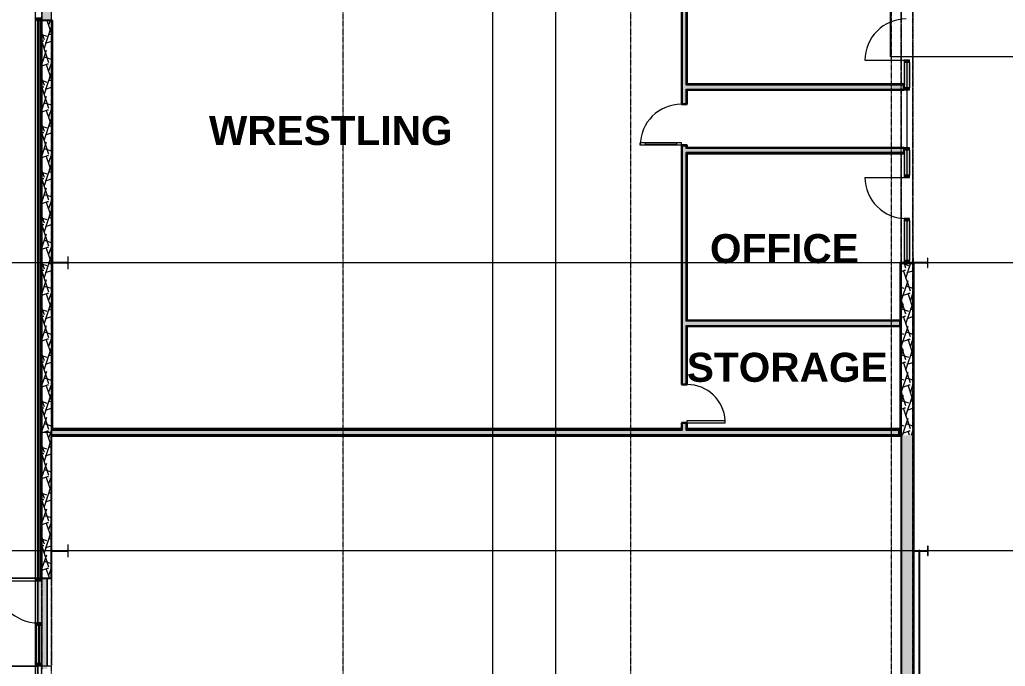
# Model space of a CAD drawing. Header units: inches. Extents: x 25369 to 33161, y -23509 to -20274.
# Drawn here: x 27972 to 28798, y -21723 to -21181 of the extents above; entities that cross this region are included whole.
import ezdxf

# ---------------------------------------------------------------- set-up
doc = ezdxf.new("R2010")
doc.units = ezdxf.units.IN
doc.header["$MEASUREMENT"] = 0
doc.linetypes.add('Dash 1_16_', pattern=[0.125, 0.0625, -0.0625])
doc.linetypes.add('Grid Line 1_2_', pattern=[0.875, 0.5, -0.125, 0.125, -0.125])
for name, color, linetype, lineweight in [('A-AREA', 32, 'Continuous', 9), ('A-DETL', 90, 'Continuous', 9), ('A-DOOR', 31, 'Continuous', 9), ('A-DOOR-GLAZ', 31, 'Continuous', 15), ('A-FLOR', 192, 'Continuous', 9), ('A-GLAZ-CURT', 52, 'Continuous', 9), ('A-GLAZ-CWMG', 51, 'Continuous', 9), ('A-WALL', 113, 'Continuous', 9), ('A-WALL-PATT', 111, 'Continuous', 25), ('C-TOPO', 7, 'Continuous', 9), ('Conc', 7, 'Continuous', 13), ('G-ANNO-SYMB', 111, 'Continuous', 9), ('I-WALL', 2, 'Continuous', 9), ('L-SITE-WALL', 31, 'Continuous', 9), ('M-AREA-IDEN', 171, 'Continuous', 9), ('S-BEAM', 12, 'Continuous', 9), ('S-COLS', 52, 'Continuous', 9), ('S-GRID', 1, 'Continuous', 9)]:
    doc.layers.add(name, color=color, linetype=linetype, lineweight=lineweight)
doc.styles.add('Arial_B', font='arialbd.ttf', dxfattribs={"height": 24.354149})
pattern_1 = [(45, (5929.126, 0), (-19.00703, 19.00703), []), (45, (5929.126, 28.8), (-19.00703, 19.00703), [])]
pattern_2 = [(0, (5929.126, 0), (61.44, 15.36), [2.534, -43.546, 2.534, -43.546, -245.76]), (0, (5929.126, 0), (61.44, 15.36), [-92.16, 2.534, -89.626, 2.534, -43.546, -107.52]), (0, (5929.126, 0), (61.44, 15.36), [-230.4, 2.534, -28.186, 2.534, -74.266]), (120, (5952.166, 7.68), (-44.02215, 45.528601), [2.534, -43.546, 2.534, -43.546, -245.76]), (120, (5952.166, 7.68), (-44.02215, 45.528601), [-92.16, 2.534, -89.626, 2.534, -43.546, -107.52]), (120, (5952.166, 7.68), (-44.02215, 45.528601), [-230.4, 2.534, -28.186, 2.534, -74.266]), (240, (5959.846, 38.4), (-17.41785, -60.888601), [2.534, -43.546, 2.534, -43.546, -245.76]), (240, (5959.846, 38.4), (-17.41785, -60.888601), [-92.16, 2.534, -89.626, 2.534, -43.546, -107.52]), (240, (5959.846, 38.4), (-17.41785, -60.888601), [-230.4, 2.534, -28.186, 2.534, -74.266])]
pattern_3 = [(161.57, (5930.086, 0.96), (-7.6802237, -0.0009796), [0, -54.643, 6.067, 0]), (18.43, (5928.166, 0.96), (-7.6802237, 0.0009796), [0, -54.643, 6.067, 0]), (108.43, (5930.086, 0.96), (3.8382953, -19.20136532), [18.211, -42.499]), (71.57, (5928.166, 0.96), (3.8382953, 19.20136532), [18.211, -42.499])]
pattern_4 = [(0, (5929.126, 0), (0, 24), []), (90, (5929.126, 0), (-24, 1e-15), [])]

# ---------------------------------------------------------------- blocks, each defined once
blk = doc.blocks.new('Struct_Xcel_Sports Complex_rvt-2-Overall Floor Plan')
at = {"layer": 'L-SITE-WALL', "lineweight": 5}
h = blk.add_hatch(color=254, dxfattribs=at)
h.paths.add_polyline_path([(22059.27, -22727.24), (22059.27, -22688.8), (22058.14, -22688.8), (22058.14, -22727.24), (22058.77, -22727.24)], flags=0)
h.paths.add_polyline_path([(22061.52, -22790.8), (22066.14, -22790.8), (22066.14, -22617.8), (22061.52, -22617.8), (22061.52, -22688.8), (22061.02, -22688.8), (22061.02, -22727.24), (22059.27, -22727.24), (22059.27, -22759.18), (22061.52, -22759.18), (22061.52, -22762.87)], flags=0)
h.paths.add_polyline_path([(22061.52, -22613.05), (22066.14, -22613.05), (22066.14, -22542.93), (22058.33, -22542.93), (22058.33, -22336.55), (22058.14, -22336.55), (22058.14, -22543.18), (22061.52, -22543.18), (22061.52, -22580.24)], flags=0)
h.paths.add_polyline_path([(22061.64, -21725.27), (22066.14, -21725.27), (22066.14, -21723.23), (22062.29, -21723.26), (22061.92, -21725.15), (22061.67, -21725.26)], flags=0)
h.paths.add_polyline_path([(22061.52, -22336.55), (22061.64, -22336.55), (22061.67, -21722.93), (22066.14, -21722.93), (22066.14, -21649.18), (22058.33, -21649.18), (22058.33, -21182.12), (22058.14, -21182.12), (22058.14, -21649.43), (22061.52, -21649.43), (22061.52, -21651.43), (22058.14, -21651.43), (22058.14, -21686.62), (22061.52, -21686.62), (22061.52, -21722.68), (22058.14, -21722.68), (22058.14, -22298.37), (22061.52, -22298.37), (22061.52, -22334.55)], flags=0)
h.paths.add_polyline_path([(22058.64, -22298.3), (22058.46, -22298.3), (22058.46, -21722.99), (22060.04, -21722.99), (22060.04, -22298.3)], flags=0)
h.paths.add_polyline_path([(22061.64, -21182.12), (22061.64, -21143.68), (22058.33, -21143.68), (22058.33, -20899.55), (22058.14, -20899.55), (22058.14, -21143.93), (22061.52, -21143.93), (22061.52, -21182.12)], flags=0)
at = {"layer": 'A-DETL', "linetype": 'Dash 1_16_'}
for p, q in [((22781.39, -21143.68), (22781.39, -21235.43)), ((22791.39, -21146.8), (22791.39, -21381.05)), ((22781.39, -21240.18), (22781.39, -21288.68)), ((22781.39, -21293.43), (22781.39, -21385.18)), ((22061.64, -21649.18), (22061.64, -21722.93)), ((22069.64, -21649.18), (22069.64, -21722.93))]:
    blk.add_line(p, q, dxfattribs=at)
at = {"layer": 'A-FLOR', "color": 7}
blk.add_line((22066.14, -21722.93), (22066.14, -21649.18), dxfattribs=at)
at = {"layer": 'L-SITE-WALL', "color": 7}
for p, q in [((22058.14, -21649.43), (22058.14, -21182.12)), ((22066.14, -21649.18), (22066.14, -21722.93)), ((22058.14, -21686.62), (22058.14, -21651.43)), ((22058.14, -22298.37), (22058.14, -21722.68))]:
    blk.add_line(p, q, dxfattribs=at)
blk = doc.blocks.new('Single-Glass 1 - 2_  10 7_16_ x96_-1318953-Overall Floor Plan')
at = {"layer": 'A-DOOR', "lineweight": 13}
for p, q in [((15.21875, -2.375), (15.21875, -6.375)), ((17.21875, -2.375), (15.21875, -2.375)), ((15.21875, -6.375), (17.21875, -6.375)), ((17.21875, -2.375), (17.21875, -6.375)), ((15.21875, -32.8125), (15.21875, -36.8125)), ((15.21875, -32.8125), (17.21875, -32.8125)), ((17.21875, -32.8125), (17.21875, -36.8125)), ((17.21875, -36.8125), (15.21875, -36.8125))]:
    blk.add_line(p, q, dxfattribs=at)
at = {"layer": 'A-DOOR'}
for p, q in [((15.21875, -6.375), (15.21875, -32.8125)), ((17.21875, -6.375), (17.21875, -32.8125))]:
    blk.add_line(p, q, dxfattribs=at)
blk.add_arc((17.21875, -2.375), 34.4375, 180, 270, dxfattribs=at)
at = {"layer": 'A-DOOR-GLAZ'}
blk.add_line((16.21875, -32.8125), (16.21875, -6.375), dxfattribs=at)
blk = doc.blocks.new('Rectangular Mullion - Exterior 2_ x 4_5_-1146635-Overall Floor Plan')
at = {"layer": 'A-GLAZ-CWMG'}
blk.add_hatch(color=256, dxfattribs=at).paths.add_polyline_path([(0, 3), (-2, 3), (-2, -1.5), (0, -1.5)], flags=0)
at = {"layer": 'A-GLAZ-CWMG', "lineweight": 13}
for p, q in [((0, 3), (-2, 3)), ((-2, 3), (-2, -1.5)), ((0, -1.5), (0, 3)), ((-2, -1.5), (0, -1.5))]:
    blk.add_line(p, q, dxfattribs=at)
blk = doc.blocks.new('Girt_C - 8_D-1405510-Overall Floor Plan')
at = {"layer": 'S-BEAM'}
for points in [[(22061.79, -21182.12), (22061.83, -21182.12), (22061.8, -21143.68), (22061.64, -21143.68), (22061.71, -21182.12), (22061.73, -21182.12)], [(22061.83, -21182.12), (22069.45, -21182.12), (22069.45, -21143.68), (22061.83, -21143.68), (22061.83, -21174.78)], [(22069.45, -21182.12), (22069.64, -21182.12), (22069.59, -21143.68), (22069.45, -21143.68), (22069.45, -21174.78)]]:
    blk.add_hatch(color=256, dxfattribs=at).paths.add_polyline_path(points, flags=0)
for p, q in [((22061.64, -21143.68), (22061.64, -21182.12)), ((22069.64, -21182.12), (22069.64, -21148.8))]:
    blk.add_line(p, q, dxfattribs=at)
blk = doc.blocks.new('System Panel - Interior Glazing-1220302-Overall Floor Plan')
at = {"layer": 'A-GLAZ-CURT'}
blk.add_hatch(color=256, dxfattribs=at).paths.add_polyline_path([(-16.72, -0.94), (16.72, -0.94), (16.72, -0.56), (-16.72, -0.56)], flags=0)
for p, q in [((16.72, -0.56), (-16.72, -0.56)), ((-16.72, -0.56), (-16.72, -0.94)), ((-16.72, -0.94), (16.72, -0.94)), ((16.72, -0.94), (16.72, -0.56))]:
    blk.add_line(p, q, dxfattribs=at)
blk = doc.blocks.new('Door_Single_Storefront - one-1371404-Overall Floor Plan')
at = {"layer": 'A-DOOR'}
blk.add_line((-17.21875, -34.4375), (-17.21875, 0), dxfattribs=at)
blk.add_arc((-17.21875, 0), 34.4375, 270, 0, dxfattribs=at)
blk = doc.blocks.new('System Panel - Interior Glazing-1319791-Overall Floor Plan')
at = {"layer": 'A-GLAZ-CURT'}
blk.add_hatch(color=256, dxfattribs=at).paths.add_polyline_path([(-10.69, -0.94), (10.69, -0.94), (10.69, -0.56), (-10.69, -0.56)], flags=0)
for p, q in [((10.69, -0.56), (-10.69, -0.56)), ((-10.69, -0.56), (-10.69, -0.94)), ((-10.69, -0.94), (10.69, -0.94)), ((10.69, -0.94), (10.69, -0.56))]:
    blk.add_line(p, q, dxfattribs=at)
blk = doc.blocks.new('Rectangular Mullion - Interior 1_75_ x 4_5_-1305250-Overall Floor Plan')
at = {"layer": 'A-GLAZ-CWMG'}
h = blk.add_hatch(color=256, dxfattribs=at)
h.paths.add_polyline_path([(22786.58, -21383.18), (22788.64, -21383.18), (22788.64, -21349.74), (22786.58, -21349.74)], flags=0)
h.paths.add_polyline_path([(22784.14, -21383.18), (22786.2, -21383.18), (22786.2, -21349.74), (22784.14, -21349.74)], flags=0)
for p, q in [((22784.14, -21349.74), (22784.14, -21383.18)), ((22788.64, -21349.74), (22788.64, -21383.18))]:
    blk.add_line(p, q, dxfattribs=at)
blk = doc.blocks.new('Rectangular Mullion - Interior 1_75_ x 4_5_-1319789-Overall Floor Plan')
at = {"layer": 'A-GLAZ-CWMG'}
h = blk.add_hatch(color=256, dxfattribs=at)
h.paths.add_polyline_path([(22784.14, -21311.8), (22786.2, -21311.8), (22786.2, -21290.43), (22784.14, -21290.43), (22784.14, -21293.43)], flags=0)
h.paths.add_polyline_path([(22788.64, -21311.8), (22788.64, -21290.43), (22786.58, -21290.43), (22786.58, -21311.8)], flags=0)
for p, q in [((22784.14, -21293.43), (22784.14, -21311.8)), ((22788.64, -21290.43), (22788.64, -21311.8))]:
    blk.add_line(p, q, dxfattribs=at)
blk = doc.blocks.new('Rectangular Mullion - Interior 1_75_ x 4_5_-1220298-Overall Floor Plan')
at = {"layer": 'A-GLAZ-CWMG'}
blk.add_hatch(color=256, dxfattribs=at).paths.add_polyline_path([(0, -1.5), (0, 3), (-1.75, 3), (-1.75, -1.5)], flags=0)
at = {"layer": 'A-GLAZ-CWMG', "lineweight": 13}
for p, q in [((0, 3), (-1.75, 3)), ((-1.75, 3), (-1.75, -1.5)), ((0, -1.5), (0, 3)), ((-1.75, -1.5), (0, -1.5))]:
    blk.add_line(p, q, dxfattribs=at)
blk = doc.blocks.new('Rectangular Mullion - Interior 1_75_ x 4_5_-1220290-Overall Floor Plan')
at = {"layer": 'A-GLAZ-CWMG'}
blk.add_hatch(color=256, dxfattribs=at).paths.add_polyline_path([(-0.88, -1.5), (-0.88, 3), (0.87, 3), (0.87, -1.5)], flags=0)
at = {"layer": 'A-GLAZ-CWMG', "lineweight": 13}
for p, q in [((-0.88, 3), (0.87, 3)), ((-0.88, -1.5), (-0.88, 3)), ((0.87, 3), (0.87, -1.5)), ((0.87, -1.5), (-0.88, -1.5))]:
    blk.add_line(p, q, dxfattribs=at)
blk = doc.blocks.new('Rectangular Mullion - Interior 1_75_ x 4_5_-1220297-Overall Floor Plan')
at = {"layer": 'A-GLAZ-CWMG'}
blk.add_hatch(color=256, dxfattribs=at).paths.add_polyline_path([(-1.75, -1.5), (-1.75, 3), (0, 3), (0, -1.5)], flags=0)
at = {"layer": 'A-GLAZ-CWMG', "lineweight": 13}
for p, q in [((-1.75, 3), (0, 3)), ((-1.75, -1.5), (-1.75, 3)), ((0, 3), (0, -1.5)), ((0, -1.5), (-1.75, -1.5))]:
    blk.add_line(p, q, dxfattribs=at)
blk = doc.blocks.new('Door_Single_Storefront - one-1371407-Overall Floor Plan')
at = {"layer": 'A-DOOR'}
blk.add_line((-17.21875, 34.4375), (-17.21875, 0), dxfattribs=at)
blk.add_arc((-17.21875, 0), 34.4375, 360, 90, dxfattribs=at)
blk = doc.blocks.new('Rectangular Mullion - Interior 1_75_ x 4_5_-V86-Overall Floor Plan')
at = {"layer": 'A-GLAZ-CWMG'}
h = blk.add_hatch(color=256, dxfattribs=at)
h.paths.add_polyline_path([(22786.2, -21238.43), (22786.2, -21217.05), (22784.14, -21217.05), (22784.14, -21238.43)], flags=0)
h.paths.add_polyline_path([(22788.64, -21238.43), (22788.64, -21217.05), (22786.58, -21217.05), (22786.58, -21238.43)], flags=0)
for p, q in [((22784.14, -21217.05), (22784.14, -21235.43)), ((22788.64, -21217.05), (22788.64, -21238.43))]:
    blk.add_line(p, q, dxfattribs=at)
blk = doc.blocks.new('Door_Single_Storefront - one-1371400-Overall Floor Plan')
at = {"layer": 'A-DOOR'}
blk.add_line((-17.59375, -35.1875), (-17.59375, 0), dxfattribs=at)
blk.add_arc((-17.59375, 0), 35.1875, 270, 0, dxfattribs=at)
blk = doc.blocks.new('System Panel - INSULATED LOW-E GLAZING _SEE ELEVATIONS FOR U-FACTOR_ SHGC_ _ LT_-1354328-Overall Floor Plan')
at = {"layer": 'A-GLAZ-CURT', "transparency": 33554649}
blk.add_hatch(color=256, dxfattribs=at).paths.add_polyline_path([(16.03, 1.25), (-16.03, 1.25), (-16.03, 0.25), (16.03, 0.25)], flags=0)
at = {"layer": 'A-GLAZ-CURT'}
for p, q in [((16.03, 1.25), (-16.03, 1.25)), ((-16.03, 1.25), (-16.03, 0.25)), ((-16.03, 0.25), (-16.03, 1.25)), ((16.03, 1.25), (-16.03, 1.25)), ((-16.03, 0.25), (16.03, 0.25)), ((-16.03, 0.25), (16.03, 0.25)), ((16.03, 0.25), (16.03, 1.25)), ((16.03, 1.25), (16.03, 0.25))]:
    blk.add_line(p, q, dxfattribs=at)
blk = doc.blocks.new('Rectangular Mullion - Exterior 2_ x 4_5_-1354325-Overall Floor Plan')
at = {"layer": 'A-GLAZ-CWMG'}
h = blk.add_hatch(color=256, dxfattribs=at)
h.paths.add_polyline_path([(22058.77, -21720.68), (22058.77, -21688.62), (22057.02, -21688.62), (22057.02, -21720.68)], flags=0)
h.paths.add_polyline_path([(22059.77, -21720.68), (22061.52, -21720.68), (22061.52, -21688.62), (22059.77, -21688.62), (22059.77, -21717.05)], flags=0)
blk.add_hatch(color=256, dxfattribs=at).paths.add_polyline_path([(22059.77, -21720.68), (22059.77, -21688.62), (22058.77, -21688.62), (22058.77, -21720.68)], flags=0)
for p, q in [((22057.02, -21720.68), (22057.02, -21688.62)), ((22061.52, -21720.68), (22061.52, -21688.62))]:
    blk.add_line(p, q, dxfattribs=at)
blk = doc.blocks.new('Rectangular Mullion - Exterior 2_ x 4_5_-1212758-Overall Floor Plan')
at = {"layer": 'A-GLAZ-CWMG'}
blk.add_hatch(color=256, dxfattribs=at).paths.add_polyline_path([(0, -3), (-2, -3), (-2, 1.5), (0, 1.5)], flags=0)
at = {"layer": 'A-GLAZ-CWMG', "lineweight": 13}
for p, q in [((-2, 1.5), (0, 1.5)), ((-2, -3), (-2, 1.5)), ((0, 1.5), (0, -3)), ((0, -3), (-2, -3))]:
    blk.add_line(p, q, dxfattribs=at)
blk = doc.blocks.new('Rectangular Mullion - Exterior 2_ x 4_5_-1305178-Overall Floor Plan')
at = {"layer": 'A-GLAZ-CWMG'}
blk.add_hatch(color=256, dxfattribs=at).paths.add_polyline_path([(-2, -3), (0, -3), (0, 1.5), (-2, 1.5)], flags=0)
at = {"layer": 'A-GLAZ-CWMG', "lineweight": 13}
for p, q in [((0, 1.5), (-2, 1.5)), ((-2, 1.5), (-2, -3)), ((0, -3), (0, 1.5)), ((-2, -3), (0, -3))]:
    blk.add_line(p, q, dxfattribs=at)
blk = doc.blocks.new('Rectangular Mullion - Exterior 2_ x 4_5_-827470-Overall Floor Plan')
at = {"layer": 'A-GLAZ-CWMG'}
blk.add_hatch(color=256, dxfattribs=at).paths.add_polyline_path([(-1, 1.5), (1, 1.5), (1, -3), (-1, -3)], flags=0)
at = {"layer": 'A-GLAZ-CWMG', "lineweight": 13}
for p, q in [((-1, 1.5), (1, 1.5)), ((-1, -3), (-1, 1.5)), ((1, 1.5), (1, -3)), ((1, -3), (-1, -3))]:
    blk.add_line(p, q, dxfattribs=at)
blk = doc.blocks.new('Single-Flush - 32_ x 84_-489871-Overall Floor Plan')
at = {"layer": 'A-DOOR', "lineweight": 13}
for p, q in [((14, 2.37), (14, 34.38)), ((16, 34.38), (14, 34.38)), ((16, 2.37), (16, 34.38)), ((16, 2.37), (14, 2.37))]:
    blk.add_line(p, q, dxfattribs=at)
at = {"layer": 'A-DOOR'}
blk.add_arc((16, 2.37), 32.07, 93.57587, 180, dxfattribs=at)
blk = doc.blocks.new('Round Bar - 1_-1251605-Overall Floor Plan')
at = {"layer": 'S-BEAM'}
for points in [[(22796.77, -21626.72), (22797.12, -21626.59), (22797.27, -21626.3), (22797.12, -21626), (22796.77, -21625.88), (22796.41, -21626), (22796.27, -21626.3), (22796.41, -21626.59)], [(22796.77, -21748.6), (22797.27, -21748.59), (22797.19, -21626.45), (22797.03, -21626.62), (22796.68, -21626.69), (22796.38, -21626.52), (22796.27, -21626.37), (22796.32, -21748.6), (22796.77, -21748.6)]]:
    blk.add_hatch(color=256, dxfattribs=at).paths.add_polyline_path(points, flags=0)
for p, q in [((22796.27, -21626.3), (22796.27, -21749.02)), ((22797.27, -21749.02), (22797.27, -21626.3))]:
    blk.add_line(p, q, dxfattribs=at)
for start_param, end_param in [(0, 3.141593), (3.141593, 6.283185)]:
    blk.add_ellipse((22796.77, -21626.3), major_axis=(0.5, 0), ratio=0.836579, start_param=start_param, end_param=end_param, dxfattribs=at)

msp = doc.modelspace()

# ---------------------------------------------------------------- hatches: boundary and pattern name
at = {"layer": 'A-WALL', "lineweight": 5}
for points in [[(27987.77, -21527.05), (27987.77, -21182.12), (27987.45, -21182.12), (27987.45, -21527.05)], [(27987.77, -21527.05), (27989.27, -21527.05), (27989.27, -21182.12), (27987.77, -21182.12), (27987.77, -21523.39)], [(27990.27, -21527.05), (27990.77, -21527.05), (27990.77, -21182.12), (27990.27, -21182.12), (27990.27, -21523.39)], [(27987.45, -21649.18), (27987.77, -21649.18), (27987.77, -21527.05), (27987.45, -21527.05), (27987.45, -21639.59)], [(27987.77, -21649.18), (27989.27, -21649.18), (27989.27, -21527.05), (27987.77, -21527.05), (27987.77, -21639.59)], [(27990.27, -21649.18), (27990.77, -21649.18), (27990.77, -21527.05), (27990.27, -21527.05), (27990.27, -21639.59)]]:
    msp.add_hatch(color=256, dxfattribs=at).paths.add_polyline_path(points, flags=0)
at = {"layer": 'A-WALL'}
msp.add_hatch(color=256, dxfattribs=at).paths.add_polyline_path([(27998.77, -21524.05), (27999.52, -21524.05), (27999.52, -21182.12), (27998.77, -21182.12), (27998.77, -21523.39)], flags=0)
at = {"layer": 'A-WALL-PATT', "lineweight": 9}
h = msp.add_hatch(dxfattribs=at)
h.set_pattern_fill('FP_15', color=256, style=0, pattern_type=2)
h.set_pattern_definition(pattern_2)
h.paths.add_polyline_path([(28526.53, -21524.05), (28527.15, -21524.05), (28527.15, -21519.68), (28528.9, -21519.68), (28528.9, -21519.05), (28526.53, -21519.05)], flags=0)
h.paths.add_polyline_path([(28528.9, -21487.05), (28528.9, -21486.43), (28527.15, -21486.43), (28527.15, -21287.3), (28528.9, -21287.3), (28528.9, -21286.68), (28526.53, -21286.68), (28526.53, -21487.05)], flags=0)
h.paths.add_polyline_path([(28528.9, -21252.24), (28528.9, -21251.62), (28527.15, -21251.62), (28527.15, -20950.24), (28528.9, -20950.24), (28528.9, -20949.62), (28526.53, -20949.62), (28526.53, -21252.24)], flags=0)
h.paths.add_polyline_path([(28528.9, -20913.62), (28528.9, -20912.99), (28527.15, -20912.99), (28527.15, -20899.55), (28526.53, -20899.55), (28526.53, -20913.62)], flags=0)
h = msp.add_hatch(dxfattribs=at)
h.set_pattern_fill('FP_15', color=256, style=0, pattern_type=2)
h.set_pattern_definition(pattern_2)
h.paths.add_polyline_path([(28531.28, -21524.05), (28531.28, -21519.05), (28528.9, -21519.05), (28528.9, -21519.68), (28530.65, -21519.68), (28530.65, -21524.05)], flags=0)
h.paths.add_polyline_path([(28531.28, -21487.05), (28531.28, -21437.55), (28530.65, -21437.55), (28530.65, -21486.43), (28528.9, -21486.43), (28528.9, -21487.05)], flags=0)
h.paths.add_polyline_path([(28531.28, -21434.05), (28531.28, -21292.8), (28530.65, -21292.8), (28530.65, -21434.05)], flags=0)
h.paths.add_polyline_path([(28531.28, -21289.3), (28531.28, -21286.68), (28528.9, -21286.68), (28528.9, -21287.3), (28530.65, -21287.3), (28530.65, -21289.3)], flags=0)
h.paths.add_polyline_path([(28531.28, -21252.24), (28531.28, -21239.55), (28530.65, -21239.55), (28530.65, -21251.62), (28528.9, -21251.62), (28528.9, -21252.24)], flags=0)
h.paths.add_polyline_path([(28531.28, -21236.05), (28531.28, -21110.68), (28530.65, -21110.68), (28530.65, -21236.05)], flags=0)
h.paths.add_polyline_path([(28531.28, -21107.18), (28531.28, -20949.62), (28528.9, -20949.62), (28528.9, -20950.24), (28530.65, -20950.24), (28530.65, -21107.18)], flags=0)
h.paths.add_polyline_path([(28528.9, -20913.62), (28531.28, -20913.62), (28531.28, -20899.55), (28530.65, -20899.55), (28530.65, -20912.99), (28528.9, -20912.99)], flags=0)
h = msp.add_hatch(dxfattribs=at)
h.set_pattern_fill('FP_16', color=256, style=0, pattern_type=2)
h.set_pattern_definition(pattern_3)
h.paths.add_polyline_path([(28710.52, -21529.43), (28720.52, -21529.43), (28720.52, -21385.93), (28710.52, -21385.93), (28710.52, -21484.65)], flags=0)
h.paths.add_polyline_path([(28713.64, -21142.93), (28720.52, -21142.93), (28720.52, -21134.3), (28710.52, -21134.3), (28710.52, -21142.93)], flags=0)
h = msp.add_hatch(dxfattribs=at)
h.set_pattern_fill('FP_18', color=256, style=0, pattern_type=2)
h.set_pattern_definition(pattern_4)
h.paths.add_polyline_path([(27989.27, -21527.05), (27990.27, -21527.05), (27990.27, -21182.12), (27989.27, -21182.12), (27989.27, -21523.39)], flags=0)
h = msp.add_hatch(dxfattribs=at)
h.set_pattern_fill('FP_16', color=256, style=0, pattern_type=2)
h.set_pattern_definition(pattern_3)
h.paths.add_polyline_path([(27998.77, -21527.05), (27998.77, -21182.12), (27990.77, -21182.12), (27990.77, -21527.05), (27994.24, -21527.05)], flags=0)
h = msp.add_hatch(dxfattribs=at)
h.set_pattern_fill('FP_15', color=256, style=0, pattern_type=2)
h.set_pattern_definition(pattern_2)
h.paths.add_polyline_path([(28712.64, -21236.05), (28713.27, -21236.05), (28713.27, -21235.43), (28531.28, -21235.43), (28531.28, -21236.05), (28643.45, -21236.05)], flags=0)
h = msp.add_hatch(dxfattribs=at)
h.set_pattern_fill('FP_15', color=256, style=0, pattern_type=2)
h.set_pattern_definition(pattern_2)
h.paths.add_polyline_path([(28712.64, -21289.3), (28713.27, -21289.3), (28713.27, -21288.68), (28531.28, -21288.68), (28531.28, -21289.3), (28643.45, -21289.3)], flags=0)
h = msp.add_hatch(dxfattribs=at)
h.set_pattern_fill('FP_15', color=256, style=0, pattern_type=2)
h.set_pattern_definition(pattern_2)
h.paths.add_polyline_path([(28709.14, -21434.05), (28709.77, -21434.05), (28709.77, -21433.43), (28531.28, -21433.43), (28531.28, -21434.05), (28643.45, -21434.05)], flags=0)
h = msp.add_hatch(dxfattribs=at)
h.set_pattern_fill('FP_15', color=256, style=0, pattern_type=2)
h.set_pattern_definition(pattern_2)
h.paths.add_polyline_path([(28709.77, -21524.68), (28709.77, -21524.05), (28530.65, -21524.05), (28530.65, -21524.68), (28709.14, -21524.68)], flags=0)
h.paths.add_polyline_path([(28527.15, -21524.68), (28527.15, -21524.05), (27998.77, -21524.05), (27998.77, -21524.68), (28503.08, -21524.68)], flags=0)
h = msp.add_hatch(dxfattribs=at)
h.set_pattern_fill('FP_15', color=256, style=0, pattern_type=2)
h.set_pattern_definition(pattern_2)
h.paths.add_polyline_path([(28709.77, -21530.05), (28709.77, -21524.68), (28709.14, -21524.68), (28709.14, -21529.43), (27998.77, -21529.43), (27998.77, -21530.05), (28643.45, -21530.05)], flags=0)
h = msp.add_hatch(dxfattribs=at)
h.set_pattern_fill('FP_15', color=256, style=0, pattern_type=2)
h.set_pattern_definition(pattern_2)
h.paths.add_polyline_path([(28708.52, -21525.3), (28709.14, -21525.3), (28709.14, -21524.68), (28530.65, -21524.68), (28530.65, -21525.3), (28643.45, -21525.3)], flags=0)
h.paths.add_polyline_path([(27998.77, -21525.3), (28527.15, -21525.3), (28527.15, -21524.68), (27998.77, -21524.68)], flags=0)
h = msp.add_hatch(dxfattribs=at)
h.set_pattern_fill('FP_15', color=256, style=0, pattern_type=2)
h.set_pattern_definition(pattern_2)
h.paths.add_polyline_path([(28709.14, -21529.43), (28709.14, -21525.3), (28708.52, -21525.3), (28708.52, -21528.8), (27998.77, -21528.8), (27998.77, -21529.43), (28643.45, -21529.43)], flags=0)
h = msp.add_hatch(dxfattribs=at)
h.set_pattern_fill('FP_18', color=256, style=0, pattern_type=2)
h.set_pattern_definition(pattern_4)
h.paths.add_polyline_path([(27990.27, -21649.18), (27990.27, -21527.05), (27989.27, -21527.05), (27989.27, -21649.18)], flags=0)
h = msp.add_hatch(dxfattribs=at)
h.set_pattern_fill('FP_16', color=256, style=0, pattern_type=2)
h.set_pattern_definition(pattern_3)
h.paths.add_polyline_path([(27998.77, -21649.18), (27998.77, -21527.05), (27990.77, -21527.05), (27990.77, -21649.18)], flags=0)
h = msp.add_hatch(dxfattribs=at)
h.set_pattern_fill('FP_16', color=256, style=0, pattern_type=2)
h.set_pattern_definition(pattern_3)
h.paths.add_polyline_path([(28720.52, -22359.55), (28720.52, -22350.93), (28710.52, -22350.93), (28710.52, -22359.55), (28713.64, -22359.55)], flags=0)
h.paths.add_polyline_path([(28720.52, -22275.8), (28720.52, -21529.43), (28710.52, -21529.43), (28710.52, -22275.8)], flags=0)
at = {"layer": 'I-WALL', "lineweight": 5}
h = msp.add_hatch(color=256, dxfattribs=at)
h.paths.add_polyline_path([(28530.65, -21525.3), (28530.65, -21519.68), (28527.15, -21519.68), (28527.15, -21525.3)], flags=0)
h.paths.add_polyline_path([(28527.15, -21486.43), (28530.65, -21486.43), (28530.65, -21287.3), (28527.15, -21287.3), (28527.15, -21484.65)], flags=0)
h.paths.add_polyline_path([(28527.15, -21251.62), (28530.65, -21251.62), (28530.65, -20950.24), (28527.15, -20950.24), (28527.15, -21174.78)], flags=0)
h.paths.add_polyline_path([(28528.9, -20912.99), (28530.65, -20912.99), (28530.65, -20899.55), (28527.15, -20899.55), (28527.15, -20912.99)], flags=0)
h = msp.add_hatch(color=256, dxfattribs=at)
h.paths.add_polyline_path([(28710.52, -21529.43), (28710.52, -21385.18), (28709.77, -21385.18), (28709.77, -21529.43)], flags=0)
h.paths.add_polyline_path([(28710.52, -21143.68), (28710.52, -21124.3), (28709.77, -21124.3), (28709.77, -21143.68)], flags=0)
at = {"layer": 'I-WALL'}
h = msp.add_hatch(color=256, dxfattribs=at)
h.paths.add_polyline_path([(28721.27, -21529.43), (28721.27, -21385.18), (28710.52, -21385.18), (28710.52, -21385.93), (28720.52, -21385.93), (28720.52, -21529.43)], flags=0)
h.paths.add_polyline_path([(28710.52, -21143.68), (28721.27, -21143.68), (28721.27, -21135.05), (28720.52, -21135.05), (28720.52, -21142.93), (28710.52, -21142.93)], flags=0)
at = {"layer": 'I-WALL', "lineweight": 5}
for points in [[(28643.45, -21239.55), (28712.64, -21239.55), (28712.64, -21236.05), (28530.65, -21236.05), (28530.65, -21239.55), (28531.28, -21239.55)], [(28643.45, -21292.8), (28712.64, -21292.8), (28712.64, -21289.3), (28530.65, -21289.3), (28530.65, -21292.8), (28531.28, -21292.8)], [(28709.14, -21437.55), (28709.14, -21434.05), (28530.65, -21434.05), (28530.65, -21437.55), (28643.45, -21437.55)], [(28708.52, -21528.8), (28708.52, -21525.3), (27998.77, -21525.3), (27998.77, -21528.8), (28643.45, -21528.8)]]:
    msp.add_hatch(color=256, dxfattribs=at).paths.add_polyline_path(points, flags=0)
at = {"layer": 'I-WALL'}
h = msp.add_hatch(color=256, dxfattribs=at)
h.paths.add_polyline_path([(28720.52, -22358.8), (28721.27, -22358.8), (28721.27, -22350.18), (28710.52, -22350.18), (28710.52, -22350.93), (28720.52, -22350.93), (28720.52, -22356.16)], flags=0)
h.paths.add_polyline_path([(28710.52, -22276.55), (28721.27, -22276.55), (28721.27, -21529.43), (28720.52, -21529.43), (28720.52, -22275.8), (28710.52, -22275.8)], flags=0)
at = {"layer": 'L-SITE-WALL', "lineweight": 5}
msp.add_hatch(color=256, dxfattribs=at).paths.add_polyline_path([(27985.27, -22798.8), (27986.14, -22798.8), (27986.14, -22759.18), (27986.64, -22759.18), (27986.64, -22727.24), (27987.27, -22727.24), (27987.27, -22688.8), (27986.14, -22688.8), (27986.14, -22543.18), (27987.27, -22543.18), (27987.27, -22336.55), (27986.14, -22336.55), (27986.14, -22298.37), (27987.27, -22298.37), (27987.27, -21722.68), (27986.14, -21722.68), (27986.14, -21686.62), (27987.27, -21686.62), (27987.27, -21651.43), (27986.14, -21651.43), (27986.14, -21649.43), (27987.27, -21649.43), (27987.27, -21182.12), (27986.14, -21182.12), (27986.14, -21143.93), (27987.27, -21143.93), (27987.27, -20891.55), (27985.27, -20891.55), (27985.27, -22795.43)], flags=0)
at = {"layer": 'S-COLS'}
h = msp.add_hatch(dxfattribs=at)
h.set_pattern_fill('FP_13', color=256, style=0, pattern_type=2)
h.set_pattern_definition(pattern_1)
h.paths.add_polyline_path([(28012.77, -21390.05), (28012.77, -21380.05), (28012.33, -21380.05), (28012.33, -21384.22), (28012.13, -21384.71), (28011.64, -21384.91), (27999.89, -21384.91), (27999.4, -21384.71), (27999.2, -21384.22), (27999.2, -21380.05), (27998.77, -21380.05), (27998.77, -21390.05), (27999.2, -21390.05), (27999.2, -21385.89), (27999.4, -21385.4), (27999.89, -21385.2), (28011.64, -21385.2), (28012.13, -21385.4), (28012.33, -21385.89), (28012.33, -21390.05)], flags=0)
h = msp.add_hatch(dxfattribs=at)
h.set_pattern_fill('FP_13', color=256, style=0, pattern_type=2)
h.set_pattern_definition(pattern_1)
h.paths.add_polyline_path([(28732.58, -21389.05), (28733.02, -21389.05), (28733.02, -21381.05), (28732.58, -21381.05), (28732.58, -21384.22), (28732.38, -21384.71), (28731.89, -21384.91), (28721.64, -21384.91), (28721.15, -21384.71), (28720.95, -21384.22), (28720.95, -21381.05), (28720.52, -21381.05), (28720.52, -21389.05), (28720.95, -21389.05), (28720.95, -21385.89), (28721.15, -21385.4), (28721.64, -21385.2), (28731.89, -21385.2), (28732.38, -21385.4), (28732.58, -21385.89)], flags=0)
h = msp.add_hatch(dxfattribs=at)
h.set_pattern_fill('FP_13', color=256, style=0, pattern_type=2)
h.set_pattern_definition(pattern_1)
h.paths.add_polyline_path([(27990.77, -21725.27), (27991.04, -21725.15), (27991.16, -21724.88), (27991.42, -21723.23), (27998.12, -21723.23), (27998.49, -21725.15), (27998.77, -21725.27), (27998.77, -21722.93), (27990.77, -21722.93)], flags=0)

# ---------------------------------------------------------------- linework, layer by layer
at = {"layer": 'A-AREA'}
msp.add_line((28715.7, -21288.68), (28715.7, -21240.18), dxfattribs=at)
at = {"layer": 'A-WALL'}
for p, q in [((28527.15, -20950.24), (28527.15, -21251.62)), ((28530.65, -21236.05), (28530.65, -21110.68)), ((27987.77, -21182.12), (27987.77, -21649.18)), ((27989.27, -21182.12), (27989.27, -21649.18)), ((27990.27, -21182.12), (27990.27, -21649.18)), ((27990.77, -21182.12), (27990.77, -21649.18)), ((27998.77, -21182.12), (27998.77, -21530.05)), ((28530.65, -21236.05), (28712.64, -21236.05)), ((28712.64, -21239.55), (28712.64, -21236.05)), ((28530.65, -21251.62), (28530.65, -21239.55)), ((28530.65, -21239.55), (28712.64, -21239.55)), ((28527.15, -21251.62), (28530.65, -21251.62)), ((28530.65, -21287.3), (28527.15, -21287.3)), ((28527.15, -21287.3), (28527.15, -21486.43)), ((28530.65, -21289.3), (28530.65, -21287.3)), ((28712.64, -21289.3), (28530.65, -21289.3)), ((28712.64, -21292.8), (28530.65, -21292.8)), ((28530.65, -21434.05), (28530.65, -21292.8)), ((28712.64, -21289.3), (28712.64, -21292.8)), ((28720.52, -21385.93), (28710.52, -21385.93)), ((28710.52, -21385.93), (28710.52, -21529.43)), ((28720.52, -21385.93), (28720.52, -22275.8)), ((28709.14, -21434.05), (28530.65, -21434.05)), ((28709.14, -21434.05), (28709.14, -21437.55)), ((28530.65, -21486.43), (28530.65, -21437.55)), ((28530.65, -21437.55), (28709.14, -21437.55)), ((28527.15, -21486.43), (28530.65, -21486.43)), ((27998.77, -21524.05), (27999.52, -21524.05)), ((27998.77, -21524.68), (28527.15, -21524.68)), ((27998.77, -21525.3), (28527.15, -21525.3)), ((28530.65, -21519.68), (28527.15, -21519.68)), ((28527.15, -21519.68), (28527.15, -21525.3)), ((28530.65, -21525.3), (28530.65, -21519.68)), ((28530.65, -21524.68), (28709.14, -21524.68)), ((28530.65, -21525.3), (28708.52, -21525.3)), ((28708.52, -21525.3), (28708.52, -21528.8)), ((28709.14, -21529.43), (28709.14, -21524.68)), ((27990.27, -21527.05), (27989.27, -21527.05)), ((27998.77, -21527.05), (27990.77, -21527.05)), ((27998.77, -21528.8), (28708.52, -21528.8)), ((27998.77, -21529.43), (28709.14, -21529.43))]:
    msp.add_line(p, q, dxfattribs=at)
at = {"layer": 'A-WALL', "lineweight": 25}
for p, q in [((27999.52, -21182.12), (27987.45, -21182.12)), ((27987.45, -21182.12), (27987.45, -21649.18)), ((27999.52, -21524.05), (27999.52, -21182.12)), ((27998.77, -21649.18), (27998.77, -21530.05)), ((27987.45, -21649.18), (27998.77, -21649.18))]:
    msp.add_line(p, q, dxfattribs=at)
at = {"layer": 'C-TOPO'}
for p, q in [((27912.36, -21649.18), (27987.27, -21649.18)), ((27987.27, -21649.18), (27912.36, -21649.18)), ((27987.27, -21649.18), (27987.27, -21649.43)), ((27987.27, -21649.43), (27987.27, -21649.18)), ((27987.27, -21651.43), (27987.27, -21686.62)), ((27987.27, -21686.62), (27987.27, -21651.43)), ((27987.27, -21722.93), (27912.36, -21722.93)), ((27912.36, -21722.93), (27987.27, -21722.93)), ((27987.27, -21722.68), (27987.27, -21722.93)), ((27987.27, -21722.93), (27987.27, -21722.68))]:
    msp.add_line(p, q, dxfattribs=at)
at = {"layer": 'Conc'}
for p, q in [((27912.36, -21649.18), (27987.27, -21649.18)), ((27912.36, -21722.93), (27987.27, -21722.93))]:
    msp.add_line(p, q, dxfattribs=at)
at = {"layer": 'G-ANNO-SYMB'}
for p, q in [((28368.3, -20694.34), (28368.3, -22908.84)), ((28420.98, -20695.61), (28420.98, -22910.11)), ((28701.76, -21212.52), (28701.76, -20943.13)), ((32512.73, -21212.52), (28701.76, -21212.52))]:
    msp.add_line(p, q, dxfattribs=at)
at = {"layer": 'I-WALL', "lineweight": 25}
for p, q in [((28526.53, -20949.62), (28526.53, -21252.24)), ((28531.28, -21235.43), (28531.28, -21111.3)), ((28713.27, -21235.43), (28531.28, -21235.43)), ((28713.27, -21240.18), (28713.27, -21235.43)), ((28531.28, -21252.24), (28531.28, -21240.18)), ((28531.28, -21240.18), (28713.27, -21240.18)), ((28526.53, -21252.24), (28531.28, -21252.24)), ((28526.53, -21286.68), (28526.53, -21487.05)), ((28531.28, -21286.68), (28526.53, -21286.68)), ((28531.28, -21288.68), (28531.28, -21286.68)), ((28713.27, -21288.68), (28531.28, -21288.68)), ((28531.28, -21293.43), (28713.27, -21293.43)), ((28531.28, -21433.43), (28531.28, -21293.43)), ((28713.27, -21293.43), (28713.27, -21288.68)), ((28721.27, -21385.18), (28709.77, -21385.18)), ((28709.77, -21385.18), (28709.77, -21529.43)), ((28721.27, -22276.55), (28721.27, -21385.18)), ((28709.77, -21433.43), (28531.28, -21433.43)), ((28709.77, -21438.18), (28709.77, -21433.43)), ((28531.28, -21487.05), (28531.28, -21438.18)), ((28531.28, -21438.18), (28709.77, -21438.18)), ((28526.53, -21487.05), (28531.28, -21487.05)), ((28526.53, -21524.05), (27999.52, -21524.05)), ((28526.53, -21519.05), (28526.53, -21524.05)), ((28531.28, -21519.05), (28526.53, -21519.05)), ((28531.28, -21524.05), (28531.28, -21519.05)), ((28709.77, -21524.05), (28531.28, -21524.05)), ((28709.77, -21530.05), (28709.77, -21524.05)), ((27998.77, -21530.05), (28709.77, -21530.05)), ((28709.77, -21529.43), (28710.52, -21529.43)), ((28710.52, -21529.43), (28710.52, -22276.55))]:
    msp.add_line(p, q, dxfattribs=at)
at = {"layer": 'L-SITE-WALL'}
for p, q in [((27985.27, -22800.8), (27985.27, -20889.55)), ((27987.27, -21182.12), (27987.27, -21649.43)), ((27987.27, -21651.43), (27987.27, -21686.62)), ((27987.27, -21722.68), (27987.27, -22298.37))]:
    msp.add_line(p, q, dxfattribs=at)
at = {"layer": 'S-COLS', "lineweight": 15}
for p, q in [((27999.2, -21380.05), (27998.77, -21380.05)), ((27998.77, -21380.05), (27998.77, -21390.05)), ((27999.2, -21384.22), (27999.2, -21380.05)), ((27999.2, -21390.05), (27999.2, -21385.89)), ((28011.64, -21384.91), (27999.89, -21384.91)), ((27999.89, -21385.2), (28011.64, -21385.2)), ((28012.77, -21380.05), (28012.33, -21380.05)), ((28012.33, -21380.05), (28012.33, -21384.22)), ((28012.33, -21385.89), (28012.33, -21390.05)), ((28012.77, -21390.05), (28012.77, -21380.05)), ((28720.95, -21381.05), (28720.52, -21381.05)), ((28720.52, -21381.05), (28720.52, -21389.05)), ((28720.95, -21384.22), (28720.95, -21381.05)), ((28720.95, -21389.05), (28720.95, -21385.89)), ((28731.89, -21384.91), (28721.64, -21384.91)), ((28721.64, -21385.2), (28731.89, -21385.2)), ((28733.02, -21381.05), (28732.58, -21381.05)), ((28732.58, -21381.05), (28732.58, -21384.22)), ((28732.58, -21385.89), (28732.58, -21389.05)), ((28733.02, -21389.05), (28733.02, -21381.05)), ((27998.77, -21390.05), (27999.2, -21390.05)), ((28012.33, -21390.05), (28012.77, -21390.05)), ((28720.52, -21389.05), (28720.95, -21389.05)), ((28732.58, -21389.05), (28733.02, -21389.05)), ((27999.2, -21621.3), (27998.77, -21621.3)), ((27998.77, -21621.3), (27998.77, -21631.3)), ((27999.2, -21625.47), (27999.2, -21621.3)), ((28012.77, -21621.3), (28012.33, -21621.3)), ((28012.33, -21621.3), (28012.33, -21625.47)), ((28012.77, -21631.3), (28012.77, -21621.3)), ((28720.95, -21622.3), (28720.52, -21622.3)), ((28720.52, -21622.3), (28720.52, -21630.3)), ((28720.95, -21625.47), (28720.95, -21622.3)), ((28733.27, -21622.3), (28732.83, -21622.3)), ((28732.83, -21622.3), (28732.83, -21625.47)), ((28733.27, -21630.3), (28733.27, -21622.3)), ((27998.77, -21631.3), (27999.2, -21631.3)), ((27999.2, -21631.3), (27999.2, -21627.14)), ((28011.64, -21626.16), (27999.89, -21626.16)), ((27999.89, -21626.45), (28011.64, -21626.45)), ((28012.33, -21627.14), (28012.33, -21631.3)), ((28012.33, -21631.3), (28012.77, -21631.3)), ((28720.52, -21630.3), (28720.95, -21630.3)), ((28720.95, -21630.3), (28720.95, -21627.14)), ((28725.46, -21626.16), (28721.64, -21626.16)), ((28721.64, -21626.45), (28725.39, -21626.45)), ((28732.14, -21626.16), (28726.32, -21626.16)), ((28726.39, -21626.45), (28732.14, -21626.45)), ((28732.83, -21627.14), (28732.83, -21630.3)), ((28732.83, -21630.3), (28733.27, -21630.3)), ((27998.77, -21722.93), (27990.77, -21722.93)), ((27990.77, -21722.93), (27990.77, -21725.27)), ((27998.77, -21725.27), (27998.77, -21722.93))]:
    msp.add_line(p, q, dxfattribs=at)
for centre, start, end in [((27999.89, -21384.22), 180, 270), ((27999.89, -21385.89), 90, 180), ((28011.64, -21384.22), 270, 0), ((28011.64, -21385.89), 0, 90), ((28721.64, -21384.22), 180, 270), ((28721.64, -21385.89), 90, 180), ((28731.89, -21384.22), 270, 0), ((28731.89, -21385.89), 0, 90), ((27999.89, -21625.47), 180, 270), ((28011.64, -21625.47), 270, 0), ((28721.64, -21625.47), 180, 270), ((28732.14, -21625.47), 270, 0), ((27999.89, -21627.14), 90, 180), ((28011.64, -21627.14), 0, 90), ((28721.64, -21627.14), 90, 180), ((28732.14, -21627.14), 0, 90)]:
    msp.add_arc(centre, 0.691, start, end, dxfattribs=at)
at = {"layer": 'S-GRID', "linetype": 'Grid Line 1_2_'}
for p, q in [((27998.77, -23155.1), (27998.77, -20370)), ((28243.02, -23155.1), (28243.02, -20370)), ((28484.27, -23155.1), (28484.27, -20370)), ((28710.52, -22389.58), (28710.52, -20370)), ((27990.77, -22996.34), (27990.77, -20466)), ((28702.52, -22389.58), (28702.52, -20550.05)), ((28710.52, -22389.58), (28710.52, -20646.05)), ((28720.52, -22389.58), (28720.52, -20646.05)), ((32356.47, -21385.05), (27400.49, -21385.05)), ((33026.59, -21385.05), (27857.14, -21385.05)), ((32356.47, -21626.3), (27400.49, -21626.3)), ((33026.59, -21626.3), (27857.14, -21626.3))]:
    msp.add_line(p, q, dxfattribs=at)

# ---------------------------------------------------------------- block references
at = {"lineweight": 5}
msp.add_blockref('Struct_Xcel_Sports Complex_rvt-2-Overall Floor Plan', (5929.13, 0), dxfattribs=at)
at = {"layer": 'A-DOOR'}
for name, p, rotation in [('Door_Single_Storefront - one-1371407-Overall Floor Plan', (28714.77, -21198.08), 90), ('Single-Glass 1 - 2_  10 7_16_ x96_-1318953-Overall Floor Plan', (28528.9, -21269.46), 269.9999999999996), ('Door_Single_Storefront - one-1371404-Overall Floor Plan', (28714.77, -21330.77), 270), ('Single-Flush - 32_ x 84_-489871-Overall Floor Plan', (28528.9, -21503.05), 269.9999999999996), ('Door_Single_Storefront - one-1371400-Overall Floor Plan', (27987.64, -21669.02), 270)]:
    msp.add_blockref(name, p, dxfattribs=dict(at, rotation=rotation))
at = {"layer": 'A-GLAZ-CURT'}
for name, p, rotation in [('System Panel - Interior Glazing-1319791-Overall Floor Plan', (28714.77, -21227.74), 90), ('System Panel - Interior Glazing-1319791-Overall Floor Plan', (28714.77, -21301.12), 90), ('System Panel - Interior Glazing-1220302-Overall Floor Plan', (28714.77, -21366.46), 90), ('System Panel - INSULATED LOW-E GLAZING _SEE ELEVATIONS FOR U-FACTOR_ SHGC_ _ LT_-1354328-Overall Floor Plan', (27987.64, -21704.65), 270)]:
    msp.add_blockref(name, p, dxfattribs=dict(at, rotation=rotation))
at = {"layer": 'A-GLAZ-CWMG'}
for name, p, rotation in [('Rectangular Mullion - Exterior 2_ x 4_5_-1146635-Overall Floor Plan', (27987.64, -21182.12), 269.9999999999629), ('Rectangular Mullion - Interior 1_75_ x 4_5_-1220298-Overall Floor Plan', (28714.77, -21240.18), 270), ('Rectangular Mullion - Interior 1_75_ x 4_5_-1220298-Overall Floor Plan', (28714.77, -21384.93), 270), ('Rectangular Mullion - Exterior 2_ x 4_5_-1305178-Overall Floor Plan', (27987.64, -21649.43), 90)]:
    msp.add_blockref(name, p, dxfattribs=dict(at, rotation=rotation))
at = {"layer": 'A-GLAZ-CWMG', "extrusion": (0, 0, -1)}
for name, p, rotation in [('Rectangular Mullion - Interior 1_75_ x 4_5_-1220290-Overall Floor Plan', (-28714.77, -21216.18), 90), ('Rectangular Mullion - Interior 1_75_ x 4_5_-1220297-Overall Floor Plan', (-28714.77, -21288.68), 90), ('Rectangular Mullion - Interior 1_75_ x 4_5_-1220290-Overall Floor Plan', (-28714.77, -21312.68), 90), ('Rectangular Mullion - Interior 1_75_ x 4_5_-1220290-Overall Floor Plan', (-28714.77, -21348.87), 90), ('Rectangular Mullion - Exterior 2_ x 4_5_-827470-Overall Floor Plan', (-27987.64, -21687.62), 270), ('Rectangular Mullion - Exterior 2_ x 4_5_-1212758-Overall Floor Plan', (-27987.64, -21722.68), 270)]:
    msp.add_blockref(name, p, dxfattribs=dict(at, rotation=rotation))
at = {"layer": 'A-GLAZ-CWMG'}
for name in ['Rectangular Mullion - Interior 1_75_ x 4_5_-V86-Overall Floor Plan', 'Rectangular Mullion - Interior 1_75_ x 4_5_-1319789-Overall Floor Plan', 'Rectangular Mullion - Interior 1_75_ x 4_5_-1305250-Overall Floor Plan', 'Rectangular Mullion - Exterior 2_ x 4_5_-1354325-Overall Floor Plan']:
    msp.add_blockref(name, (5929.13, 0), dxfattribs=at)
at = {"layer": 'S-BEAM'}
for name in ['Girt_C - 8_D-1405510-Overall Floor Plan', 'Round Bar - 1_-1251605-Overall Floor Plan']:
    msp.add_blockref(name, (5929.13, 0), dxfattribs=at)

# ---------------------------------------------------------------- texts
at = {"layer": 'M-AREA-IDEN', "char_height": 24.354, "attachment_point": 2, "line_spacing_factor": 0.938532, "style": 'Arial_B'}
for s, insert, width in [('WRESTLING', (28232.77, -21262.07), 236.736), ('OFFICE', (28612.82, -21361.01), 144.864), ('STORAGE', (28615.19, -21460.39), 194.4)]:
    msp.add_mtext(s, dxfattribs=dict(at, insert=insert, width=width))

doc.saveas('drawing.dxf')
